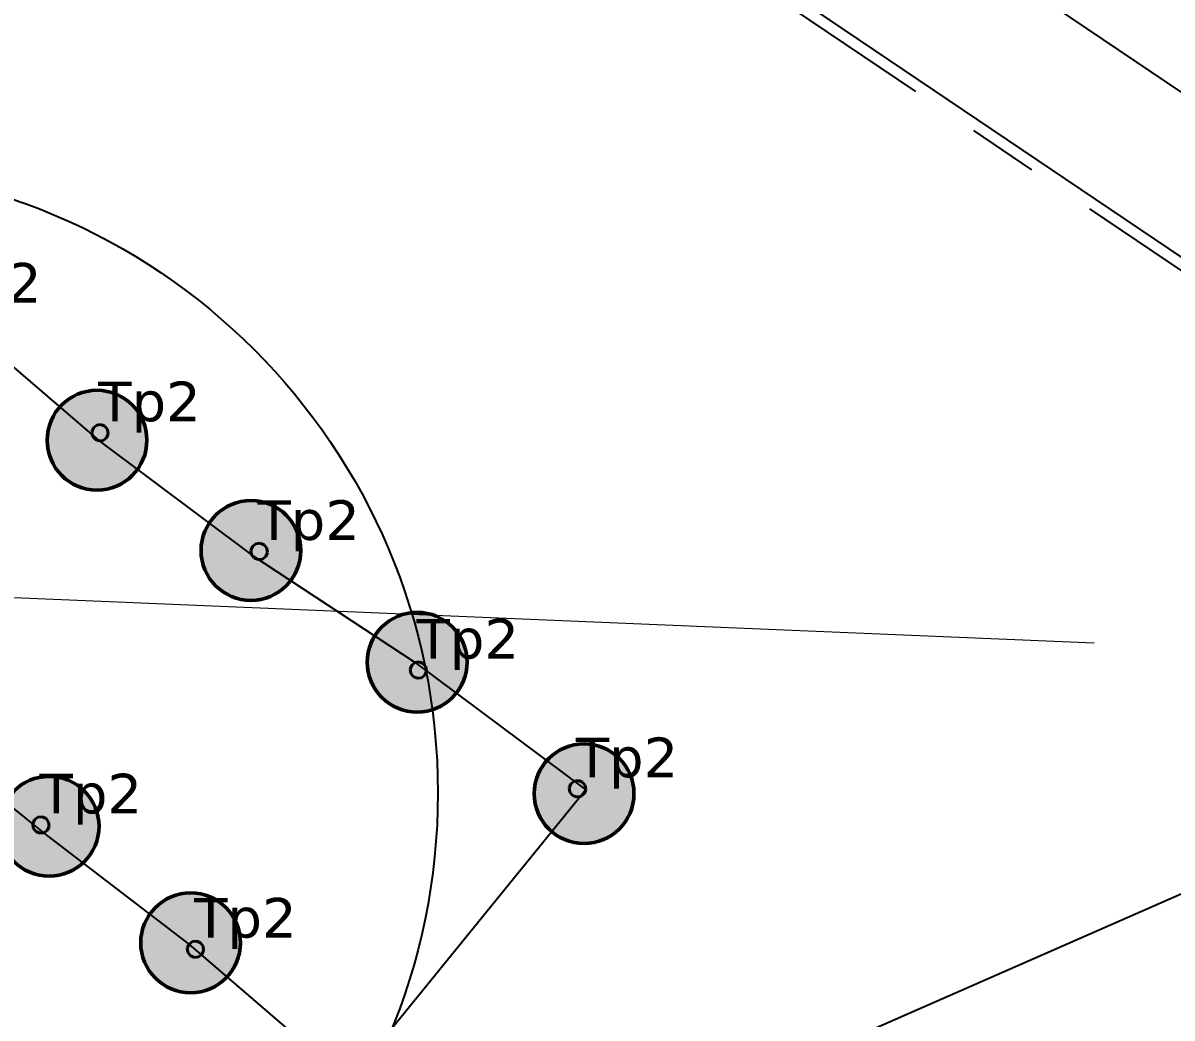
# Model space of a CAD drawing. Header units: millimetres. Extents: x -243740 to 150609, y -473655 to -165121.
# Drawn here: x 39620 to 44831, y -326187 to -321672 of the extents above; entities that cross this region are included whole.
import ezdxf

# ---------------------------------------------------------------- set-up
doc = ezdxf.new("R2010")
doc.units = ezdxf.units.MM
doc.linetypes.add('Линия сетки', pattern=[22.225, 12.7, -3.175, 3.175, -3.175])
doc.layers.add('_Гр.ЩД-1C.10.4.I8.7', color=6, linetype='Continuous')
doc.layers.add('_Гр.ЩД-1В.5.3.I4.1', color=6, linetype='Continuous')
for name, color, linetype, lineweight in [('_освещение_dali', 3, 'Continuous', 50), ('DALLI', 6, 'TRAY', 30), ('DLX_LUM 21', 5, 'Continuous', 40)]:
    doc.layers.add(name, color=color, linetype=linetype, lineweight=lineweight)
doc.styles.add('ELine', font='txt.shx')
doc.styles.add('TableTextStyle', font='')
doc.styles.get('TableTextStyle').set_extended_font_data('VERDANA.TTF')
doc.linetypes.add('TRAY', pattern='A,12.119257,["_",ELine,S=4.5,R=90,X=0,Y=-1.555839],0.750382,["_",ELine,S=4.5,R=0,X=0,Y=-0.805849],1.314849,["_",ELine,S=4.5,R=0,X=0,Y=-0.805849],2.250029,["_",ELine,S=4.5,R=90,X=0,Y=-1.555839],13.565483', length=30)
doc.linetypes.add('Truba', pattern='A,3e-05,[4,MSH_7,S=1,R=0,X=0,Y=0],-3.022072', length=3.022102)

# ---------------------------------------------------------------- blocks, each defined once
blk = doc.blocks.new('A$C0249faeb')
at = {"layer": 'DALLI', "color": 0, "linetype": 'Линия сетки', "lineweight": -3, "ltscale": 100}
blk.add_lwpolyline([(-77952, -31246), (-93848.7, -54813.7), (-123371.7, -34900.2), (-107475, -11332.5)], close=True, dxfattribs=at)
blk = doc.blocks.new('A$Caabd1818')
at = {"layer": 'DLX_LUM 21'}
for points in [[(35962, 73994.5, 0), (35969.2, 74012.6, 0)], [(35969.2, 74012.6, 0), (35962, 73994.5, 0)], [(35969.2, 74012.6, 0), (35962, 73994.5, 0)], [(35962, 73994.5, 0), (35969.2, 74012.6, 0)], [(35969.2, 74012.6, 0), (35984.4, 74024.6, 0)], [(35984.4, 74024.6, 0), (35969.2, 74012.6, 0)], [(35984.4, 74024.6, 0), (35969.2, 74012.6, 0)], [(35969.2, 74012.6, 0), (35984.4, 74024.6, 0)], [(35969.2, 74012.6, 0), (35969.2, 74012.6, 0)], [(35969.2, 74012.6, 0), (35969.2, 74012.6, 0)], [(35984.4, 74024.6, 0), (36003.6, 74027.4, 0)], [(36003.6, 74027.4, 0), (35984.4, 74024.6, 0)], [(36003.6, 74027.4, 0), (35984.4, 74024.6, 0)], [(35984.4, 74024.6, 0), (36003.6, 74027.4, 0)], [(35984.4, 74024.6, 0), (35984.4, 74024.6, 0)], [(35984.4, 74024.6, 0), (35984.4, 74024.6, 0)], [(36003.6, 74027.4, 0), (36003.6, 74027.4, 0)], [(36003.6, 74027.4, 0), (36021.7, 74020.2, 0)], [(36021.7, 74020.2, 0), (36003.6, 74027.4, 0)], [(36003.6, 74027.4, 0), (36003.6, 74027.4, 0)], [(36021.7, 74020.2, 0), (36003.6, 74027.4, 0)], [(36003.6, 74027.4, 0), (36021.7, 74020.2, 0)], [(36021.7, 74020.2, 0), (36021.7, 74020.2, 0)], [(36021.7, 74020.2, 0), (36033.7, 74005, 0)], [(36033.7, 74005, 0), (36021.7, 74020.2, 0)], [(36021.7, 74020.2, 0), (36021.7, 74020.2, 0)], [(36033.7, 74005, 0), (36021.7, 74020.2, 0)], [(36021.7, 74020.2, 0), (36033.7, 74005, 0)], [(36033.7, 74005, 0), (36033.7, 74005, 0)], [(36033.7, 74005, 0), (36036.5, 73985.8, 0)], [(36036.5, 73985.8, 0), (36033.7, 74005, 0)], [(36033.7, 74005, 0), (36033.7, 74005, 0)], [(36036.5, 73985.8, 0), (36033.7, 74005, 0)], [(36033.7, 74005, 0), (36036.5, 73985.8, 0)], [(35962, 73994.5, 0), (35962, 73994.5, 0)], [(35964.8, 73975.3, 0), (35962, 73994.5, 0)], [(35962, 73994.5, 0), (35962, 73994.5, 0)], [(35962, 73994.5, 0), (35964.8, 73975.3, 0)], [(35962, 73994.5, 0), (35964.8, 73975.3, 0)], [(35964.8, 73975.3, 0), (35962, 73994.5, 0)], [(35976.8, 73960.1, 0), (35964.8, 73975.3, 0)], [(35964.8, 73975.3, 0), (35964.8, 73975.3, 0)], [(35964.8, 73975.3, 0), (35976.8, 73960.1, 0)], [(35964.8, 73975.3, 0), (35964.8, 73975.3, 0)], [(35964.8, 73975.3, 0), (35976.8, 73960.1, 0)], [(35976.8, 73960.1, 0), (35964.8, 73975.3, 0)], [(35994.9, 73952.9, 0), (35976.8, 73960.1, 0)], [(35976.8, 73960.1, 0), (35976.8, 73960.1, 0)], [(35976.8, 73960.1, 0), (35994.9, 73952.9, 0)], [(35976.8, 73960.1, 0), (35976.8, 73960.1, 0)], [(35976.8, 73960.1, 0), (35994.9, 73952.9, 0)], [(35994.9, 73952.9, 0), (35976.8, 73960.1, 0)], [(36014.1, 73955.7, 0), (35994.9, 73952.9, 0)], [(35994.9, 73952.9, 0), (36014.1, 73955.7, 0)], [(35994.9, 73952.9, 0), (36014.1, 73955.7, 0)], [(36014.1, 73955.7, 0), (35994.9, 73952.9, 0)], [(35994.9, 73952.9, 0), (35994.9, 73952.9, 0)], [(35994.9, 73952.9, 0), (35994.9, 73952.9, 0)], [(36029.3, 73967.7, 0), (36014.1, 73955.7, 0)], [(36014.1, 73955.7, 0), (36029.3, 73967.7, 0)], [(36014.1, 73955.7, 0), (36029.3, 73967.7, 0)], [(36029.3, 73967.7, 0), (36014.1, 73955.7, 0)], [(36014.1, 73955.7, 0), (36014.1, 73955.7, 0)], [(36014.1, 73955.7, 0), (36014.1, 73955.7, 0)], [(36036.5, 73985.8, 0), (36029.3, 73967.7, 0)], [(36029.3, 73967.7, 0), (36036.5, 73985.8, 0)], [(36029.3, 73967.7, 0), (36036.5, 73985.8, 0)], [(36036.5, 73985.8, 0), (36029.3, 73967.7, 0)], [(36029.3, 73967.7, 0), (36029.3, 73967.7, 0)], [(36029.3, 73967.7, 0), (36029.3, 73967.7, 0)], [(36036.5, 73985.8, 0), (36036.5, 73985.8, 0)], [(36036.5, 73985.8, 0), (36036.5, 73985.8, 0)], [(36691, 73474.2, 0), (36706.3, 73486.2, 0)], [(36706.3, 73486.2, 0), (36691, 73474.2, 0)], [(36706.3, 73486.2, 0), (36691, 73474.2, 0)], [(36691, 73474.2, 0), (36706.3, 73486.2, 0)], [(36706.3, 73486.2, 0), (36725.5, 73489, 0)], [(36725.5, 73489, 0), (36706.3, 73486.2, 0)], [(36725.5, 73489, 0), (36706.3, 73486.2, 0)], [(36706.3, 73486.2, 0), (36725.5, 73489, 0)], [(36706.3, 73486.2, 0), (36706.3, 73486.2, 0)], [(36706.3, 73486.2, 0), (36706.3, 73486.2, 0)], [(36725.5, 73489, 0), (36725.5, 73489, 0)], [(36725.5, 73489, 0), (36743.5, 73481.8, 0)], [(36743.5, 73481.8, 0), (36725.5, 73489, 0)], [(36725.5, 73489, 0), (36725.5, 73489, 0)], [(36743.5, 73481.8, 0), (36725.5, 73489, 0)], [(36725.5, 73489, 0), (36743.5, 73481.8, 0)], [(36683.9, 73456.1, 0), (36691, 73474.2, 0)], [(36691, 73474.2, 0), (36683.9, 73456.1, 0)], [(36691, 73474.2, 0), (36683.9, 73456.1, 0)], [(36683.9, 73456.1, 0), (36691, 73474.2, 0)], [(36683.9, 73456.1, 0), (36683.9, 73456.1, 0)], [(36686.7, 73436.9, 0), (36683.9, 73456.1, 0)], [(36683.9, 73456.1, 0), (36683.9, 73456.1, 0)], [(36683.9, 73456.1, 0), (36686.7, 73436.9, 0)], [(36683.9, 73456.1, 0), (36686.7, 73436.9, 0)], [(36686.7, 73436.9, 0), (36683.9, 73456.1, 0)], [(36698.7, 73421.7, 0), (36686.7, 73436.9, 0)], [(36686.7, 73436.9, 0), (36686.7, 73436.9, 0)], [(36686.7, 73436.9, 0), (36698.7, 73421.7, 0)], [(36686.7, 73436.9, 0), (36686.7, 73436.9, 0)], [(36686.7, 73436.9, 0), (36698.7, 73421.7, 0)], [(36698.7, 73421.7, 0), (36686.7, 73436.9, 0)], [(36691, 73474.2, 0), (36691, 73474.2, 0)], [(36691, 73474.2, 0), (36691, 73474.2, 0)], [(36743.5, 73481.8, 0), (36743.5, 73481.8, 0)], [(36743.5, 73481.8, 0), (36755.5, 73466.6, 0)], [(36755.5, 73466.6, 0), (36743.5, 73481.8, 0)], [(36743.5, 73481.8, 0), (36743.5, 73481.8, 0)], [(36755.5, 73466.6, 0), (36743.5, 73481.8, 0)], [(36743.5, 73481.8, 0), (36755.5, 73466.6, 0)], [(36758.3, 73447.3, 0), (36751.2, 73429.3, 0)], [(36751.2, 73429.3, 0), (36758.3, 73447.3, 0)], [(36751.2, 73429.3, 0), (36758.3, 73447.3, 0)], [(36758.3, 73447.3, 0), (36751.2, 73429.3, 0)], [(36755.5, 73466.6, 0), (36755.5, 73466.6, 0)], [(36755.5, 73466.6, 0), (36758.3, 73447.3, 0)], [(36758.3, 73447.3, 0), (36755.5, 73466.6, 0)], [(36755.5, 73466.6, 0), (36755.5, 73466.6, 0)], [(36758.3, 73447.3, 0), (36755.5, 73466.6, 0)], [(36755.5, 73466.6, 0), (36758.3, 73447.3, 0)], [(36758.3, 73447.3, 0), (36758.3, 73447.3, 0)], [(36758.3, 73447.3, 0), (36758.3, 73447.3, 0)], [(36716.7, 73414.5, 0), (36698.7, 73421.7, 0)], [(36698.7, 73421.7, 0), (36698.7, 73421.7, 0)], [(36698.7, 73421.7, 0), (36716.7, 73414.5, 0)], [(36698.7, 73421.7, 0), (36698.7, 73421.7, 0)], [(36698.7, 73421.7, 0), (36716.7, 73414.5, 0)], [(36716.7, 73414.5, 0), (36698.7, 73421.7, 0)], [(36735.9, 73417.3, 0), (36716.7, 73414.5, 0)], [(36716.7, 73414.5, 0), (36735.9, 73417.3, 0)], [(36716.7, 73414.5, 0), (36735.9, 73417.3, 0)], [(36735.9, 73417.3, 0), (36716.7, 73414.5, 0)], [(36716.7, 73414.5, 0), (36716.7, 73414.5, 0)], [(36716.7, 73414.5, 0), (36716.7, 73414.5, 0)], [(36751.2, 73429.3, 0), (36735.9, 73417.3, 0)], [(36735.9, 73417.3, 0), (36751.2, 73429.3, 0)], [(36735.9, 73417.3, 0), (36751.2, 73429.3, 0)], [(36751.2, 73429.3, 0), (36735.9, 73417.3, 0)], [(36735.9, 73417.3, 0), (36735.9, 73417.3, 0)], [(36735.9, 73417.3, 0), (36735.9, 73417.3, 0)], [(36751.2, 73429.3, 0), (36751.2, 73429.3, 0)], [(36751.2, 73429.3, 0), (36751.2, 73429.3, 0)], [(37405.8, 72917.7, 0), (37412.9, 72935.7, 0)], [(37412.9, 72935.7, 0), (37405.8, 72917.7, 0)], [(37412.9, 72935.7, 0), (37405.8, 72917.7, 0)], [(37405.8, 72917.7, 0), (37412.9, 72935.7, 0)], [(37405.8, 72917.7, 0), (37405.8, 72917.7, 0)], [(37408.5, 72898.5, 0), (37405.8, 72917.7, 0)], [(37405.8, 72917.7, 0), (37405.8, 72917.7, 0)], [(37405.8, 72917.7, 0), (37408.5, 72898.5, 0)], [(37405.8, 72917.7, 0), (37408.5, 72898.5, 0)], [(37408.5, 72898.5, 0), (37405.8, 72917.7, 0)], [(37412.9, 72935.7, 0), (37428.2, 72947.7, 0)], [(37428.2, 72947.7, 0), (37412.9, 72935.7, 0)], [(37428.2, 72947.7, 0), (37412.9, 72935.7, 0)], [(37412.9, 72935.7, 0), (37428.2, 72947.7, 0)], [(37412.9, 72935.7, 0), (37412.9, 72935.7, 0)], [(37412.9, 72935.7, 0), (37412.9, 72935.7, 0)], [(37428.2, 72947.7, 0), (37447.4, 72950.5, 0)], [(37447.4, 72950.5, 0), (37428.2, 72947.7, 0)], [(37447.4, 72950.5, 0), (37428.2, 72947.7, 0)], [(37428.2, 72947.7, 0), (37447.4, 72950.5, 0)], [(37428.2, 72947.7, 0), (37428.2, 72947.7, 0)], [(37428.2, 72947.7, 0), (37428.2, 72947.7, 0)], [(37447.4, 72950.5, 0), (37447.4, 72950.5, 0)], [(37447.4, 72950.5, 0), (37465.4, 72943.4, 0)], [(37465.4, 72943.4, 0), (37447.4, 72950.5, 0)], [(37447.4, 72950.5, 0), (37447.4, 72950.5, 0)], [(37465.4, 72943.4, 0), (37447.4, 72950.5, 0)], [(37447.4, 72950.5, 0), (37465.4, 72943.4, 0)], [(37465.4, 72943.4, 0), (37465.4, 72943.4, 0)], [(37465.4, 72943.4, 0), (37477.4, 72928.1, 0)], [(37477.4, 72928.1, 0), (37465.4, 72943.4, 0)], [(37465.4, 72943.4, 0), (37465.4, 72943.4, 0)], [(37477.4, 72928.1, 0), (37465.4, 72943.4, 0)], [(37465.4, 72943.4, 0), (37477.4, 72928.1, 0)], [(37480.2, 72908.9, 0), (37473.1, 72890.9, 0)], [(37473.1, 72890.9, 0), (37480.2, 72908.9, 0)], [(37473.1, 72890.9, 0), (37480.2, 72908.9, 0)], [(37480.2, 72908.9, 0), (37473.1, 72890.9, 0)], [(37477.4, 72928.1, 0), (37477.4, 72928.1, 0)], [(37477.4, 72928.1, 0), (37480.2, 72908.9, 0)], [(37480.2, 72908.9, 0), (37477.4, 72928.1, 0)], [(37477.4, 72928.1, 0), (37477.4, 72928.1, 0)], [(37480.2, 72908.9, 0), (37477.4, 72928.1, 0)], [(37477.4, 72928.1, 0), (37480.2, 72908.9, 0)], [(37480.2, 72908.9, 0), (37480.2, 72908.9, 0)], [(37480.2, 72908.9, 0), (37480.2, 72908.9, 0)], [(37420.6, 72883.2, 0), (37408.5, 72898.5, 0)], [(37408.5, 72898.5, 0), (37408.5, 72898.5, 0)], [(37408.5, 72898.5, 0), (37420.6, 72883.2, 0)], [(37408.5, 72898.5, 0), (37408.5, 72898.5, 0)], [(37408.5, 72898.5, 0), (37420.6, 72883.2, 0)], [(37420.6, 72883.2, 0), (37408.5, 72898.5, 0)], [(37438.6, 72876.1, 0), (37420.6, 72883.2, 0)], [(37420.6, 72883.2, 0), (37420.6, 72883.2, 0)], [(37420.6, 72883.2, 0), (37438.6, 72876.1, 0)], [(37420.6, 72883.2, 0), (37420.6, 72883.2, 0)], [(37420.6, 72883.2, 0), (37438.6, 72876.1, 0)], [(37438.6, 72876.1, 0), (37420.6, 72883.2, 0)], [(37457.8, 72878.9, 0), (37438.6, 72876.1, 0)], [(37438.6, 72876.1, 0), (37457.8, 72878.9, 0)], [(37438.6, 72876.1, 0), (37457.8, 72878.9, 0)], [(37457.8, 72878.9, 0), (37438.6, 72876.1, 0)], [(37438.6, 72876.1, 0), (37438.6, 72876.1, 0)], [(37438.6, 72876.1, 0), (37438.6, 72876.1, 0)], [(37473.1, 72890.9, 0), (37457.8, 72878.9, 0)], [(37457.8, 72878.9, 0), (37473.1, 72890.9, 0)], [(37457.8, 72878.9, 0), (37473.1, 72890.9, 0)], [(37473.1, 72890.9, 0), (37457.8, 72878.9, 0)], [(37457.8, 72878.9, 0), (37457.8, 72878.9, 0)], [(37457.8, 72878.9, 0), (37457.8, 72878.9, 0)], [(37473.1, 72890.9, 0), (37473.1, 72890.9, 0)], [(37473.1, 72890.9, 0), (37473.1, 72890.9, 0)], [(38127.6, 72379.3, 0), (38134.8, 72397.3, 0)], [(38134.8, 72397.3, 0), (38127.6, 72379.3, 0)], [(38134.8, 72397.3, 0), (38127.6, 72379.3, 0)], [(38127.6, 72379.3, 0), (38134.8, 72397.3, 0)], [(38134.8, 72397.3, 0), (38150, 72409.3, 0)], [(38150, 72409.3, 0), (38134.8, 72397.3, 0)], [(38150, 72409.3, 0), (38134.8, 72397.3, 0)], [(38134.8, 72397.3, 0), (38150, 72409.3, 0)], [(38134.8, 72397.3, 0), (38134.8, 72397.3, 0)], [(38134.8, 72397.3, 0), (38134.8, 72397.3, 0)], [(38150, 72409.3, 0), (38169.2, 72412.1, 0)], [(38169.2, 72412.1, 0), (38150, 72409.3, 0)], [(38169.2, 72412.1, 0), (38150, 72409.3, 0)], [(38150, 72409.3, 0), (38169.2, 72412.1, 0)], [(38150, 72409.3, 0), (38150, 72409.3, 0)], [(38150, 72409.3, 0), (38150, 72409.3, 0)], [(38169.2, 72412.1, 0), (38169.2, 72412.1, 0)], [(38169.2, 72412.1, 0), (38187.3, 72404.9, 0)], [(38187.3, 72404.9, 0), (38169.2, 72412.1, 0)], [(38169.2, 72412.1, 0), (38169.2, 72412.1, 0)], [(38187.3, 72404.9, 0), (38169.2, 72412.1, 0)], [(38169.2, 72412.1, 0), (38187.3, 72404.9, 0)], [(38187.3, 72404.9, 0), (38187.3, 72404.9, 0)], [(38187.3, 72404.9, 0), (38199.3, 72389.7, 0)], [(38199.3, 72389.7, 0), (38187.3, 72404.9, 0)], [(38187.3, 72404.9, 0), (38187.3, 72404.9, 0)], [(38199.3, 72389.7, 0), (38187.3, 72404.9, 0)], [(38187.3, 72404.9, 0), (38199.3, 72389.7, 0)], [(38199.3, 72389.7, 0), (38199.3, 72389.7, 0)], [(38199.3, 72389.7, 0), (38202.1, 72370.5, 0)], [(38202.1, 72370.5, 0), (38199.3, 72389.7, 0)], [(38199.3, 72389.7, 0), (38199.3, 72389.7, 0)], [(38202.1, 72370.5, 0), (38199.3, 72389.7, 0)], [(38199.3, 72389.7, 0), (38202.1, 72370.5, 0)], [(38127.6, 72379.3, 0), (38127.6, 72379.3, 0)], [(38130.4, 72360.1, 0), (38127.6, 72379.3, 0)], [(38127.6, 72379.3, 0), (38127.6, 72379.3, 0)], [(38127.6, 72379.3, 0), (38130.4, 72360.1, 0)], [(38127.6, 72379.3, 0), (38130.4, 72360.1, 0)], [(38130.4, 72360.1, 0), (38127.6, 72379.3, 0)], [(38142.4, 72344.8, 0), (38130.4, 72360.1, 0)], [(38130.4, 72360.1, 0), (38130.4, 72360.1, 0)], [(38130.4, 72360.1, 0), (38142.4, 72344.8, 0)], [(38130.4, 72360.1, 0), (38130.4, 72360.1, 0)], [(38130.4, 72360.1, 0), (38142.4, 72344.8, 0)], [(38142.4, 72344.8, 0), (38130.4, 72360.1, 0)], [(38160.5, 72337.6, 0), (38142.4, 72344.8, 0)], [(38142.4, 72344.8, 0), (38142.4, 72344.8, 0)], [(38142.4, 72344.8, 0), (38160.5, 72337.6, 0)], [(38142.4, 72344.8, 0), (38142.4, 72344.8, 0)], [(38142.4, 72344.8, 0), (38160.5, 72337.6, 0)], [(38160.5, 72337.6, 0), (38142.4, 72344.8, 0)], [(38179.7, 72340.4, 0), (38160.5, 72337.6, 0)], [(38160.5, 72337.6, 0), (38179.7, 72340.4, 0)], [(38160.5, 72337.6, 0), (38179.7, 72340.4, 0)], [(38179.7, 72340.4, 0), (38160.5, 72337.6, 0)], [(38160.5, 72337.6, 0), (38160.5, 72337.6, 0)], [(38160.5, 72337.6, 0), (38160.5, 72337.6, 0)], [(38194.9, 72352.5, 0), (38179.7, 72340.4, 0)], [(38179.7, 72340.4, 0), (38194.9, 72352.5, 0)], [(38179.7, 72340.4, 0), (38194.9, 72352.5, 0)], [(38194.9, 72352.5, 0), (38179.7, 72340.4, 0)], [(38179.7, 72340.4, 0), (38179.7, 72340.4, 0)], [(38179.7, 72340.4, 0), (38179.7, 72340.4, 0)], [(38202.1, 72370.5, 0), (38194.9, 72352.5, 0)], [(38194.9, 72352.5, 0), (38202.1, 72370.5, 0)], [(38194.9, 72352.5, 0), (38202.1, 72370.5, 0)], [(38202.1, 72370.5, 0), (38194.9, 72352.5, 0)], [(38194.9, 72352.5, 0), (38194.9, 72352.5, 0)], [(38194.9, 72352.5, 0), (38194.9, 72352.5, 0)], [(38202.1, 72370.5, 0), (38202.1, 72370.5, 0)], [(38202.1, 72370.5, 0), (38202.1, 72370.5, 0)], [(35694.3, 72216.1, 0), (35702.2, 72233.8, 0)], [(35702.2, 72233.8, 0), (35694.3, 72216.1, 0)], [(35702.2, 72233.8, 0), (35694.3, 72216.1, 0)], [(35694.3, 72216.1, 0), (35702.2, 72233.8, 0)], [(35702.2, 72233.8, 0), (35717.8, 72245.3, 0)], [(35717.8, 72245.3, 0), (35702.2, 72233.8, 0)], [(35717.8, 72245.3, 0), (35702.2, 72233.8, 0)], [(35702.2, 72233.8, 0), (35717.8, 72245.3, 0)], [(35702.2, 72233.8, 0), (35702.2, 72233.8, 0)], [(35702.2, 72233.8, 0), (35702.2, 72233.8, 0)], [(35717.8, 72245.3, 0), (35737.1, 72247.4, 0)], [(35737.1, 72247.4, 0), (35717.8, 72245.3, 0)], [(35737.1, 72247.4, 0), (35717.8, 72245.3, 0)], [(35717.8, 72245.3, 0), (35737.1, 72247.4, 0)], [(35717.8, 72245.3, 0), (35717.8, 72245.3, 0)], [(35717.8, 72245.3, 0), (35717.8, 72245.3, 0)], [(35737.1, 72247.4, 0), (35737.1, 72247.4, 0)], [(35737.1, 72247.4, 0), (35754.9, 72239.6, 0)], [(35754.9, 72239.6, 0), (35737.1, 72247.4, 0)], [(35737.1, 72247.4, 0), (35737.1, 72247.4, 0)], [(35754.9, 72239.6, 0), (35737.1, 72247.4, 0)], [(35737.1, 72247.4, 0), (35754.9, 72239.6, 0)], [(35754.9, 72239.6, 0), (35754.9, 72239.6, 0)], [(35754.9, 72239.6, 0), (35766.3, 72223.9, 0)], [(35766.3, 72223.9, 0), (35754.9, 72239.6, 0)], [(35754.9, 72239.6, 0), (35754.9, 72239.6, 0)], [(35766.3, 72223.9, 0), (35754.9, 72239.6, 0)], [(35754.9, 72239.6, 0), (35766.3, 72223.9, 0)], [(35694.3, 72216.1, 0), (35694.3, 72216.1, 0)], [(35696.4, 72196.8, 0), (35694.3, 72216.1, 0)], [(35694.3, 72216.1, 0), (35694.3, 72216.1, 0)], [(35694.3, 72216.1, 0), (35696.4, 72196.8, 0)], [(35694.3, 72216.1, 0), (35696.4, 72196.8, 0)], [(35696.4, 72196.8, 0), (35694.3, 72216.1, 0)], [(35707.9, 72181.1, 0), (35696.4, 72196.8, 0)], [(35696.4, 72196.8, 0), (35696.4, 72196.8, 0)], [(35696.4, 72196.8, 0), (35707.9, 72181.1, 0)], [(35696.4, 72196.8, 0), (35696.4, 72196.8, 0)], [(35696.4, 72196.8, 0), (35707.9, 72181.1, 0)], [(35707.9, 72181.1, 0), (35696.4, 72196.8, 0)], [(35725.7, 72173.3, 0), (35707.9, 72181.1, 0)], [(35707.9, 72181.1, 0), (35707.9, 72181.1, 0)], [(35707.9, 72181.1, 0), (35725.7, 72173.3, 0)], [(35707.9, 72181.1, 0), (35707.9, 72181.1, 0)], [(35707.9, 72181.1, 0), (35725.7, 72173.3, 0)], [(35725.7, 72173.3, 0), (35707.9, 72181.1, 0)], [(35760.6, 72186.9, 0), (35744.9, 72175.4, 0)], [(35744.9, 72175.4, 0), (35760.6, 72186.9, 0)], [(35744.9, 72175.4, 0), (35760.6, 72186.9, 0)], [(35760.6, 72186.9, 0), (35744.9, 72175.4, 0)], [(35768.4, 72204.6, 0), (35760.6, 72186.9, 0)], [(35760.6, 72186.9, 0), (35768.4, 72204.6, 0)], [(35760.6, 72186.9, 0), (35768.4, 72204.6, 0)], [(35768.4, 72204.6, 0), (35760.6, 72186.9, 0)], [(35760.6, 72186.9, 0), (35760.6, 72186.9, 0)], [(35760.6, 72186.9, 0), (35760.6, 72186.9, 0)], [(35766.3, 72223.9, 0), (35766.3, 72223.9, 0)], [(35766.3, 72223.9, 0), (35768.4, 72204.6, 0)], [(35768.4, 72204.6, 0), (35766.3, 72223.9, 0)], [(35766.3, 72223.9, 0), (35766.3, 72223.9, 0)], [(35768.4, 72204.6, 0), (35766.3, 72223.9, 0)], [(35766.3, 72223.9, 0), (35768.4, 72204.6, 0)], [(35768.4, 72204.6, 0), (35768.4, 72204.6, 0)], [(35768.4, 72204.6, 0), (35768.4, 72204.6, 0)], [(35744.9, 72175.4, 0), (35725.7, 72173.3, 0)], [(35725.7, 72173.3, 0), (35744.9, 72175.4, 0)], [(35725.7, 72173.3, 0), (35744.9, 72175.4, 0)], [(35744.9, 72175.4, 0), (35725.7, 72173.3, 0)], [(35725.7, 72173.3, 0), (35725.7, 72173.3, 0)], [(35725.7, 72173.3, 0), (35725.7, 72173.3, 0)], [(35744.9, 72175.4, 0), (35744.9, 72175.4, 0)], [(35744.9, 72175.4, 0), (35744.9, 72175.4, 0)], [(36395.2, 71652.6, 0), (36403, 71670.4, 0)], [(36403, 71670.4, 0), (36395.2, 71652.6, 0)], [(36403, 71670.4, 0), (36395.2, 71652.6, 0)], [(36395.2, 71652.6, 0), (36403, 71670.4, 0)], [(36403, 71670.4, 0), (36418.7, 71681.9, 0)], [(36418.7, 71681.9, 0), (36403, 71670.4, 0)], [(36418.7, 71681.9, 0), (36403, 71670.4, 0)], [(36403, 71670.4, 0), (36418.7, 71681.9, 0)], [(36403, 71670.4, 0), (36403, 71670.4, 0)], [(36403, 71670.4, 0), (36403, 71670.4, 0)], [(36418.7, 71681.9, 0), (36438, 71684, 0)], [(36438, 71684, 0), (36418.7, 71681.9, 0)], [(36438, 71684, 0), (36418.7, 71681.9, 0)], [(36418.7, 71681.9, 0), (36438, 71684, 0)], [(36418.7, 71681.9, 0), (36418.7, 71681.9, 0)], [(36418.7, 71681.9, 0), (36418.7, 71681.9, 0)], [(36438, 71684, 0), (36438, 71684, 0)], [(36438, 71684, 0), (36455.7, 71676.1, 0)], [(36455.7, 71676.1, 0), (36438, 71684, 0)], [(36438, 71684, 0), (36438, 71684, 0)], [(36455.7, 71676.1, 0), (36438, 71684, 0)], [(36438, 71684, 0), (36455.7, 71676.1, 0)], [(36455.7, 71676.1, 0), (36455.7, 71676.1, 0)], [(36455.7, 71676.1, 0), (36467.2, 71660.5, 0)], [(36467.2, 71660.5, 0), (36455.7, 71676.1, 0)], [(36455.7, 71676.1, 0), (36455.7, 71676.1, 0)], [(36467.2, 71660.5, 0), (36455.7, 71676.1, 0)], [(36455.7, 71676.1, 0), (36467.2, 71660.5, 0)], [(36467.2, 71660.5, 0), (36467.2, 71660.5, 0)], [(36467.2, 71660.5, 0), (36469.3, 71641.2, 0)], [(36469.3, 71641.2, 0), (36467.2, 71660.5, 0)], [(36467.2, 71660.5, 0), (36467.2, 71660.5, 0)], [(36469.3, 71641.2, 0), (36467.2, 71660.5, 0)], [(36467.2, 71660.5, 0), (36469.3, 71641.2, 0)], [(36395.2, 71652.6, 0), (36395.2, 71652.6, 0)], [(36397.3, 71633.3, 0), (36395.2, 71652.6, 0)], [(36395.2, 71652.6, 0), (36395.2, 71652.6, 0)], [(36395.2, 71652.6, 0), (36397.3, 71633.3, 0)], [(36395.2, 71652.6, 0), (36397.3, 71633.3, 0)], [(36397.3, 71633.3, 0), (36395.2, 71652.6, 0)], [(36408.7, 71617.7, 0), (36397.3, 71633.3, 0)], [(36397.3, 71633.3, 0), (36397.3, 71633.3, 0)], [(36397.3, 71633.3, 0), (36408.7, 71617.7, 0)], [(36397.3, 71633.3, 0), (36397.3, 71633.3, 0)], [(36397.3, 71633.3, 0), (36408.7, 71617.7, 0)], [(36408.7, 71617.7, 0), (36397.3, 71633.3, 0)], [(36426.5, 71609.8, 0), (36408.7, 71617.7, 0)], [(36408.7, 71617.7, 0), (36408.7, 71617.7, 0)], [(36408.7, 71617.7, 0), (36426.5, 71609.8, 0)], [(36408.7, 71617.7, 0), (36408.7, 71617.7, 0)], [(36408.7, 71617.7, 0), (36426.5, 71609.8, 0)], [(36426.5, 71609.8, 0), (36408.7, 71617.7, 0)], [(36445.8, 71611.9, 0), (36426.5, 71609.8, 0)], [(36426.5, 71609.8, 0), (36445.8, 71611.9, 0)], [(36426.5, 71609.8, 0), (36445.8, 71611.9, 0)], [(36445.8, 71611.9, 0), (36426.5, 71609.8, 0)], [(36426.5, 71609.8, 0), (36426.5, 71609.8, 0)], [(36426.5, 71609.8, 0), (36426.5, 71609.8, 0)], [(36461.4, 71623.4, 0), (36445.8, 71611.9, 0)], [(36445.8, 71611.9, 0), (36461.4, 71623.4, 0)], [(36445.8, 71611.9, 0), (36461.4, 71623.4, 0)], [(36461.4, 71623.4, 0), (36445.8, 71611.9, 0)], [(36445.8, 71611.9, 0), (36445.8, 71611.9, 0)], [(36445.8, 71611.9, 0), (36445.8, 71611.9, 0)], [(36469.3, 71641.2, 0), (36461.4, 71623.4, 0)], [(36461.4, 71623.4, 0), (36469.3, 71641.2, 0)], [(36461.4, 71623.4, 0), (36469.3, 71641.2, 0)], [(36469.3, 71641.2, 0), (36461.4, 71623.4, 0)], [(36461.4, 71623.4, 0), (36461.4, 71623.4, 0)], [(36461.4, 71623.4, 0), (36461.4, 71623.4, 0)], [(36469.3, 71641.2, 0), (36469.3, 71641.2, 0)], [(36469.3, 71641.2, 0), (36469.3, 71641.2, 0)]]:
    blk.add_polyline3d(points, dxfattribs=at)
blk = doc.blocks.new('A$Cab2378fa')
at = {"lineweight": 25, "true_color": 0xfff5f5}
h = blk.add_hatch(color=7, dxfattribs=at)
h.dxf.hatch_style = 1
h.paths.add_polyline_path([(0, 0), (-141.6, -170.3, 0.174923), (3, -222.4, 0.197808), (162.3, -156.8)])
h.paths.add_polyline_path([(-163.2, 157.6), (0, 0), (147.8, 177.8, 0.175398), (3, 230.2, 0.209014)])
at = {"lineweight": 25}
h = blk.add_hatch(color=0, dxfattribs=at)
h.paths.add_polyline_path([(162.3, -156.8, 0.442338), (147.8, 177.8), (0, 0)])
h.paths.add_polyline_path([(-141.6, -170.3), (0, 0), (-163.2, 157.6, 0.430096)])
blk.add_circle((3, 3.9), 226.3)

msp = doc.modelspace()

# ---------------------------------------------------------------- linework, layer by layer
at = {"layer": '_Гр.ЩД-1C.10.4.I8.7', "ltscale": 100}
for points in [[(39251.4, -322956), (39964.5, -323568.9), (40656.3, -324084.9), (41397.9, -324574), (42171.8, -325151.3), (41097, -326475.4), (40372.7, -325851.4), (39714.6, -325346.4), (38967.1, -324742.3)], [(40103.6, -327716.8), (45467.8, -325361.6), (45675, -325270.6), (46837.2, -326772.3)]]:
    msp.add_lwpolyline(points, dxfattribs=at)
at = {"layer": '_Гр.ЩД-1В.5.3.I4.1', "ltscale": 100}
msp.add_lwpolyline([(110536, -307227.5), (104219.9, -302967.2), (92894, -319736.1), (63624.5, -300232.1), (47676.2, -323876.5), (41394.6, -319639.5), (54986.2, -299489.2), (48493.9, -295110.2), (34902.4, -315260.4), (28255.4, -310777), (41846.9, -290626.7), (35320.9, -286224.9), (21729.4, -306375.1)], dxfattribs=at)
at = {"layer": 'Defpoints', "color": 3, "ltscale": 100}
msp.add_lwpolyline([(20246.3, -306122.8), (36254.4, -282691.9), (65448.1, -302383.3), (49440, -325814.2)], close=True, dxfattribs=at)
at = {"layer": 'Defpoints', "color": 251, "lineweight": 0, "ltscale": 100, "true_color": 0x636466}
msp.add_lwpolyline([(44477.4, -324486.4), (33847.7, -324039.5)], dxfattribs=at)
at = {"layer": 'Defpoints', "color": 3, "ltscale": 100}
msp.add_circle((38655.3, -325165.8), 2845.9, dxfattribs=at)

# ---------------------------------------------------------------- block references
at = {"layer": '_освещение_dali', "color": 5, "ltscale": 100}
for p in [(39952.5, -323569.2), (40650.6, -324069.6), (41404.5, -324576.6), (42161.6, -325173.2), (39735.2, -325321.1), (40377, -325849.9)]:
    msp.add_blockref('A$Cab2378fa', p, dxfattribs=at)
at = {"layer": 'Defpoints', "color": 3, "ltscale": 100}
msp.add_blockref('A$C0249faeb', (143045.2, -270897.9), dxfattribs=at)
at = {"layer": 'Defpoints', "linetype": 'Truba', "ltscale": 100}
msp.add_blockref('A$Caabd1818', (3969.7, -397521.8), dxfattribs=at)

# ---------------------------------------------------------------- texts
at = {"layer": '_освещение_dali', "color": 11, "true_color": 0xff7860, "style": 'TableTextStyle'}
for p in [(39239.4, -322940.7), (39961.3, -323479.2), (40683.1, -324017.6), (41405, -324556), (42126.9, -325094.4), (39695.3, -325258.7), (40396.2, -325822.2)]:
    msp.add_text('Тр2', height=180, dxfattribs=at).set_placement(p)

doc.saveas('drawing.dxf')
